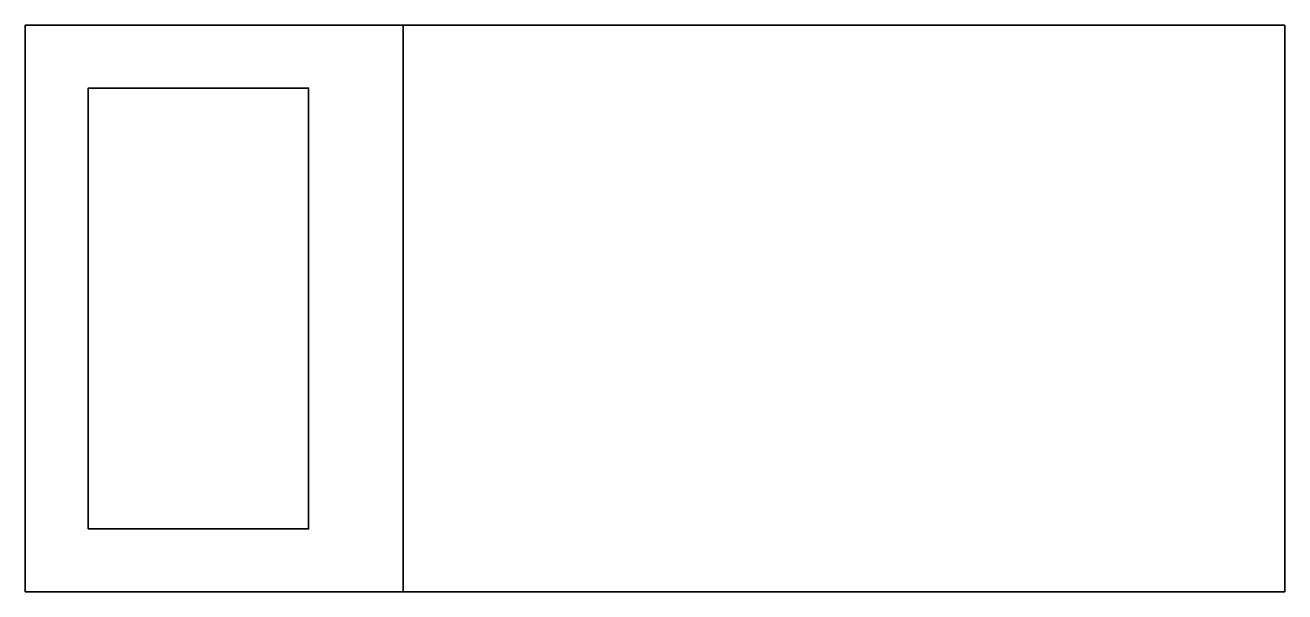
# Model space of a CAD drawing. Header units: metres. Extents: x 10 to 12, y 19.55 to 20.45.
import ezdxf

# ---------------------------------------------------------------- set-up
doc = ezdxf.new("R2010")
doc.units = ezdxf.units.M
doc.layers.add('Çizim', color=7, linetype='Continuous', lineweight=35)

# ---------------------------------------------------------------- blocks, each defined once
blk = doc.blocks.new('Yatak 90')
blk.add_line((-0.45, 0.6), (0.45, 0.6))
at = {"flags": 128}
for points in [[(-0.45, 0), (0.45, 0), (0.45, 2), (-0.45, 2)], [(-0.35, 0.1), (0.35, 0.1), (0.35, 0.45), (-0.35, 0.45)]]:
    blk.add_lwpolyline(points, close=True, dxfattribs=at)

msp = doc.modelspace()

# ---------------------------------------------------------------- block references
at = {"layer": 'Çizim', "yscale": -1, "rotation": 90}
msp.add_blockref('Yatak 90', (10, 20), dxfattribs=at)

doc.saveas('drawing.dxf')
